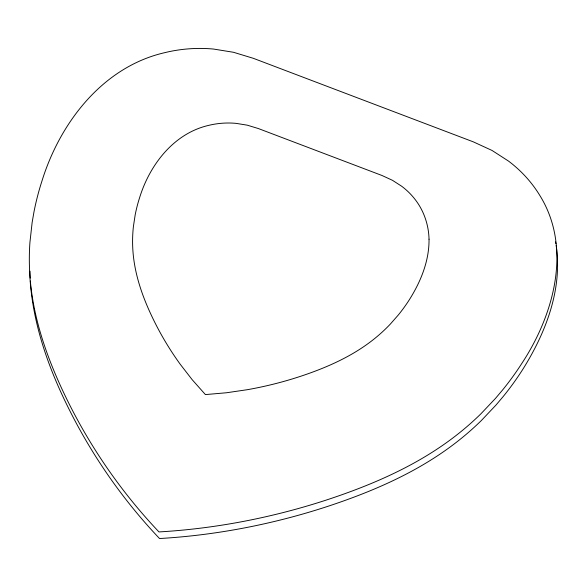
<?xml version="1.0" encoding="UTF-8"?>
<svg xmlns="http://www.w3.org/2000/svg" width="587" height="587" viewBox="0 0 587 587"><rect width="100%" height="100%" fill="white"/><g stroke="black" fill="none" stroke-linecap="round" stroke-linejoin="round"><path stroke-width="0.88" d="M555.522 241.866L555.896 243.642M556.138 245.447C562.764 289.45 545.558 333.255 522.437 369.92A313.473 284.79 -4.8 0 1 503.074 396.68L496.022 405.023L481.435 420.446A289.031 262.587 -4.8 0 1 458.388 440.727C419.742 471.258 373.963 491.128 327.487 506.449A621.582 564.716 -4.8 0 1 246.092 527.61C217.52 533.143 188.588 536.856 159.532 538.528C140.785 518.791 123.615 497.578 108.103 475.206A621.582 564.716 -4.8 0 1 68.496 408.097C47.231 365.547 31.368 319.431 29.651 271.524A289.031 262.587 -4.8 0 1 29.908 242.585L32.138 222.473L33.929 212.134A313.473 284.79 -4.8 0 1 41.941 181.053C59.991 122.742 102.652 66.984 164.609 52.691A134.878 122.544 -4.8 0 1 213.514 49.051L233.487 52.28L253.364 58.326L473.357 141.871L492.031 150.455L508.503 161.08A134.878 122.544 -4.8 0 1 539.592 195.089C572.596 247.751 553.776 314.925 521.887 363.316A313.473 284.79 -4.8 0 1 502.516 390.076L495.465 398.426L480.878 413.842A289.031 262.587 -4.8 0 1 457.831 434.131C419.184 464.655 373.405 484.524 326.93 499.845A621.582 564.716 -4.8 0 1 245.535 521.007C216.963 526.546 188.038 530.259 158.974 531.925C140.234 512.187 123.065 490.974 107.553 468.609A621.582 564.716 -4.8 0 1 67.945 401.493C49.249 363.669 34.171 323.29 30.333 280.997M30.208 278.128A289.031 262.587 -4.8 0 1 29.952 271.179M429.031 239.195C429.288 260.929 420.703 281.775 409.249 299.884A176.078 159.972 -4.8 0 1 398.375 314.918L390.318 324.097A162.636 147.755 -4.8 0 1 373.273 339.66C353.293 355.451 329.857 366.178 305.93 374.491A348.106 316.254 -4.8 0 1 247.215 389.717L226.472 392.762L205.406 394.589L192.228 379.752L180.246 364.285A348.106 316.254 -4.8 0 1 151.651 315.894C141.621 294.674 133.953 271.92 132.765 248.323A162.636 147.755 -4.8 0 1 133.403 226.531L135.164 214.959A176.078 159.972 -4.8 0 1 139.662 197.503C149.802 164.749 173.767 133.425 208.568 125.398A75.767 68.833 -4.8 0 1 236.04 123.358L247.259 125.17L258.419 128.568L381.998 175.491L392.483 180.319L401.735 186.284A75.767 68.833 -4.8 0 1 419.199 205.391C425.392 215.539 428.752 227.323 429.031 239.195"/></g></svg>
